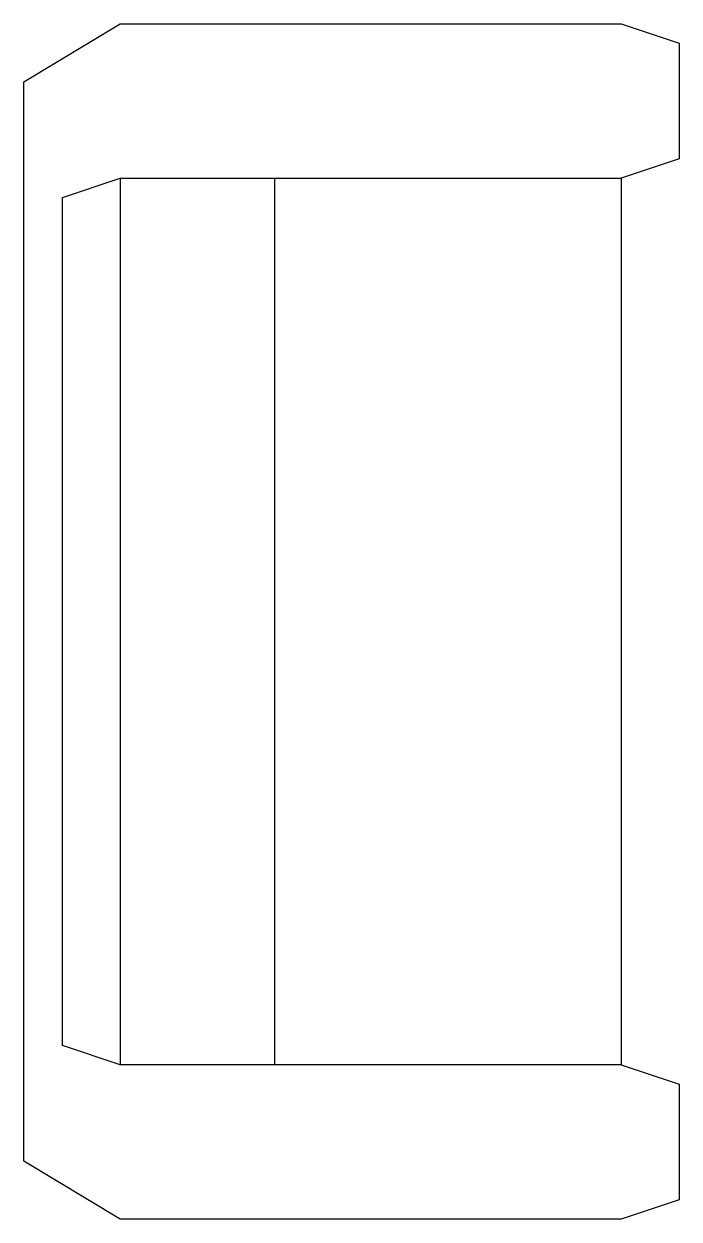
# Model space of a CAD drawing. Extents: x 0 to 0.86, y -0.79 to 0.79.
import ezdxf

# ---------------------------------------------------------------- set-up
doc = ezdxf.new("R2010")
doc.units = 0
doc.header["$LTSCALE"] = 2
doc.layers.get('0').update_dxf_attribs({"linetype": 'CONTINUOUS'})

msp = doc.modelspace()

# ---------------------------------------------------------------- linework, layer by layer
at = {"color": 0, "linetype": 'BYBLOCK'}
for p, q in [((0.0508, 0.5588), (0.127, 0.5842)), ((0.127, 0.5842), (0.7874, 0.5842)), ((0.127, 0.5842), (0.127, -0.5842)), ((0.3302, 0.5842), (0.3302, -0.5842)), ((0.0508, -0.5588), (0.0508, 0.5588)), ((0.127, -0.5842), (0.0508, -0.5588)), ((0.7874, -0.5842), (0.127, -0.5842))]:
    msp.add_line(p, q, dxfattribs=at)
msp.add_lwpolyline([(0.8636, -0.762), (0.7874, -0.7874), (0.127, -0.7874), (0, -0.7112), (0, 0.7112), (0.127, 0.7874), (0.7874, 0.7874), (0.8636, 0.762), (0.8636, 0.6096), (0.7874, 0.5842), (0.7874, -0.5842), (0.8636, -0.6096)], close=True, dxfattribs=at)

doc.saveas('drawing.dxf')
